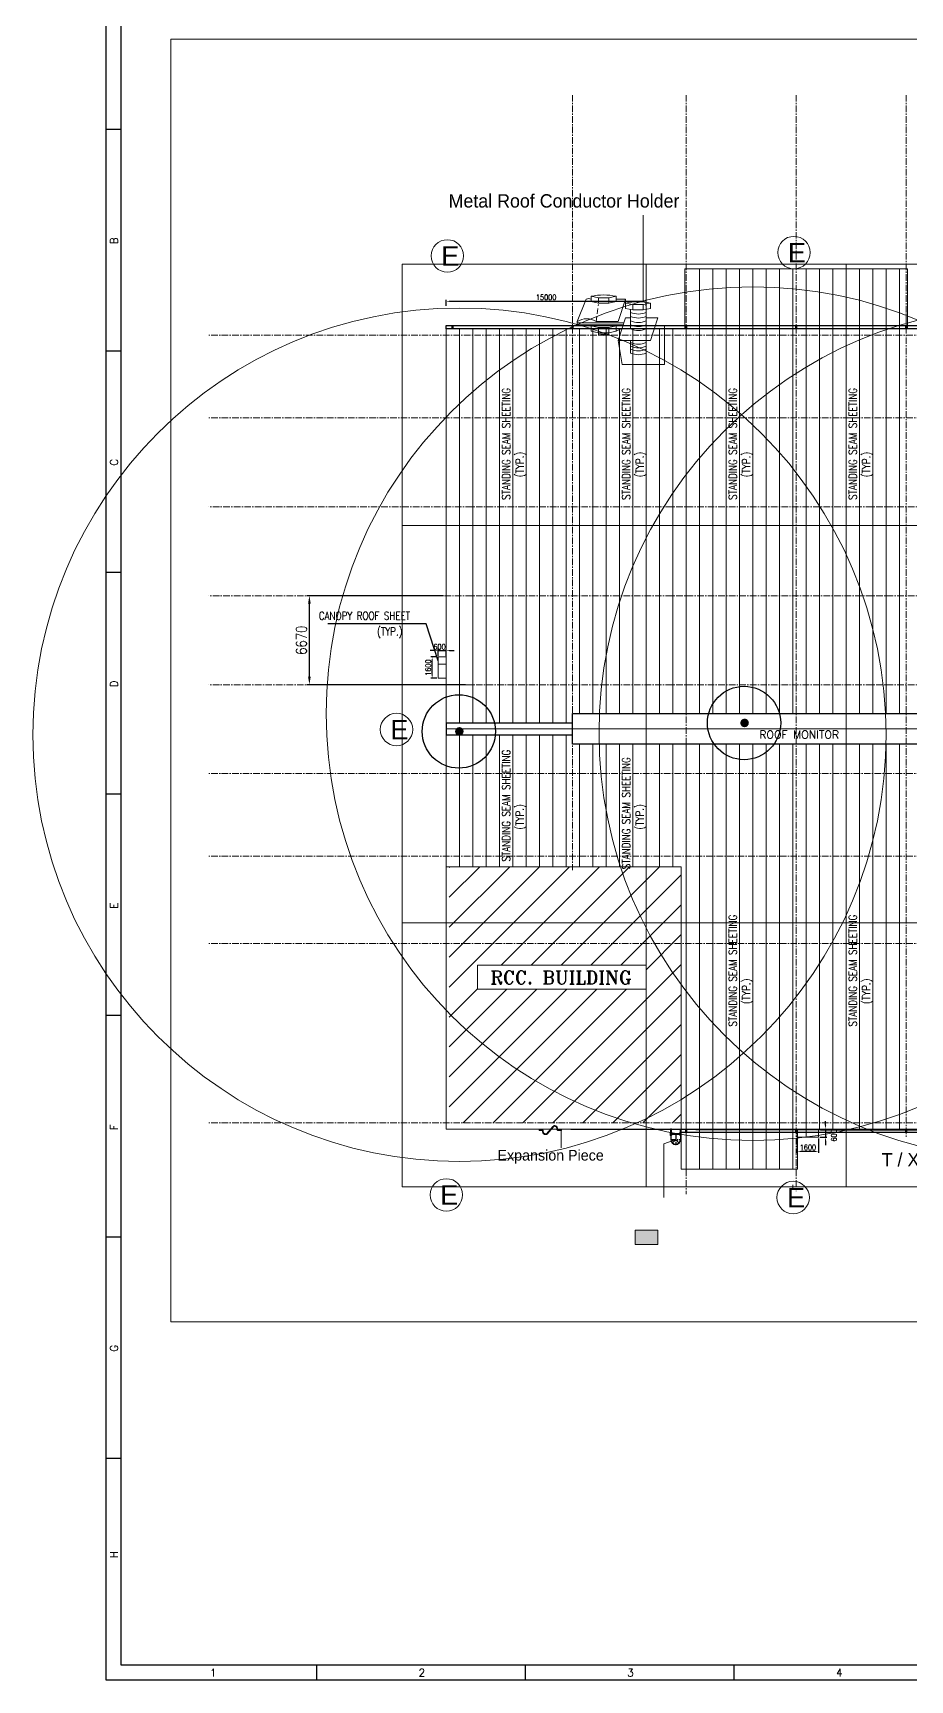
# Model space of a CAD drawing. Header units: millimetres. Extents: x 591978 to 1200763, y 19941 to 205918.
# Drawn here: x 1007148 to 1072948, y 19941 to 143454 of the extents above; entities that cross this region are included whole.
import ezdxf
from ezdxf.enums import TextEntityAlignment as Align

# ---------------------------------------------------------------- set-up
doc = ezdxf.new("R2010")
doc.units = ezdxf.units.MM
doc.header["$LTSCALE"] = 790
doc.header["$MEASUREMENT"] = 0
doc.header["$PDMODE"] = 3
for name, pattern in [('CENTER', [2, 1.25, -0.25, 0.25, -0.25]), ('DASHED', [0.75, 0.5, -0.25]), ('Roof$0$CENTER', [2, 1.25, -0.25, 0.25, -0.25]), ('Roof$0$DASHED', [0.75, 0.5, -0.25]), ('Roof$0$HIDDEN', [0.375, 0.25, -0.125])]:
    doc.linetypes.add(name, pattern=pattern)
for name, color, linetype in [('A- Wall', 8, 'Continuous'), ('BA-Hatch', 7, 'Continuous'), ('ha', 5, 'Continuous'), ('PIPE', 4, 'Continuous'), ('Roof$0$CEN', 252, 'Roof$0$CENTER'), ('Roof$0$DIM', 1, 'Continuous'), ('Roof$0$FLASHING', 1, 'Continuous'), ('Roof$0$ha', 5, 'Continuous'), ('Roof$0$TEXT', 7, 'Continuous'), ('STEEL', 4, 'Continuous'), ('text', 6, 'Continuous')]:
    doc.layers.add(name, color=color, linetype=linetype)
for name, color, linetype, lineweight in [('BRICK WALL', 41, 'Continuous', 15), ('CENTER', 8, 'CENTER', 9), ('HATCH', 8, 'Continuous', 9), ('HATECH', 140, 'Continuous', 9), ('Parapet', 240, 'Continuous', 0), ('Roof$0$A-ELEV-OTLN', 6, 'Continuous', 13), ('Roof$0$Ar-07--LEADER', 8, 'Continuous', 13), ('Roof$0$base plate', 1, 'Continuous', 15), ('Roof$0$PLINTH BEAM', 74, 'Continuous', 20), ('TEXT-2', 4, 'Continuous', 15)]:
    doc.layers.add(name, color=color, linetype=linetype, lineweight=lineweight)
doc.styles.add('Dim', font='arial.ttf')
doc.styles.add('ROMAND', font='romand.shx', dxfattribs={"height": 2.5})
doc.styles.add('ROMANS', font='romans.shx')
doc.styles.add('ROMANT', font='romant.shx', dxfattribs={"width": 0.75})
doc.styles.add('Roof$0$DIM FOR GRID', font='swissc.ttf')
doc.styles.add('T02', font='SIMPLEX.SHX', dxfattribs={"width": 0.8})
doc.dimstyles.new('DIM-200', dxfattribs={"dimscale": 200, "dimtxt": 2, "dimasz": 1.5, "dimexe": 0.5, "dimexo": 0.5, "dimgap": 0.5, "dimtad": 1, "dimdec": 0, "dimzin": 0, "dimdsep": 46, "dimtxsty": 'T02', "dimcen": 1, "dimclrd": 3, "dimclre": 3, "dimclrt": 2, "dimadec": 0, "dimazin": 0, "dimtfac": 1, "dimtdec": 0, "dimtmove": 2, "dimatfit": 3, "dimfxl": 1, "dimtolj": 1, "dimtzin": 0, "dimlwd": -1, "dimlwe": -1, "dimarcsym": 0})
doc.dimstyles.new('DIM-400', dxfattribs={"dimscale": 400, "dimtxt": 2, "dimasz": 1.5, "dimexe": 0.5, "dimexo": 0.5, "dimgap": 0.5, "dimtad": 1, "dimdec": 0, "dimzin": 0, "dimdsep": 46, "dimtxsty": 'T02', "dimcen": 1, "dimclrd": 3, "dimclre": 3, "dimclrt": 2, "dimadec": 0, "dimazin": 0, "dimtfac": 1, "dimtdec": 0, "dimtmove": 2, "dimatfit": 3, "dimfxl": 1, "dimtolj": 1, "dimtzin": 0, "dimlwd": -1, "dimlwe": -1, "dimarcsym": 0})
doc.dimstyles.new('Roof$0$DIM FOR GRID', dxfattribs={"dimtxt": 350, "dimasz": 250, "dimexe": 150, "dimexo": 25, "dimgap": 50, "dimtad": 1, "dimdec": 0, "dimzin": 0, "dimdsep": 46, "dimtxsty": 'Roof$0$DIM FOR GRID', "dimblk": 'Roof$0$_ArchTick', "dimcen": 500, "dimdle": 150, "dimclrd": 256, "dimclre": 256, "dimclrt": 7, "dimadec": 0, "dimazin": 0, "dimtfac": 1, "dimtdec": 0, "dimtofl": 0, "dimtmove": 0, "dimatfit": 3, "dimfxl": 1, "dimtolj": 1, "dimtzin": 0, "dimlwd": -1, "dimlwe": -1, "dimarcsym": 0})

# ---------------------------------------------------------------- blocks, each defined once
blk = doc.blocks.new('*D161')
at = {"color": 3, "transparency": 16777216}
for p, q in [((1037948, 101251), (1027688, 101251)), ((1027888, 95181), (1027888, 100651)), ((1039606, 94581), (1027688, 94581))]:
    blk.add_line(p, q, dxfattribs=at)
for points in [[(1027788, 100651), (1027988, 100651), (1027888, 101251)], [(1027788, 95181), (1027988, 95181), (1027888, 94581)]]:
    blk.add_solid(points, dxfattribs=at)
at = {"layer": 'DEFPOINTS', "color": 0, "transparency": 16777216}
for p in [(1027888, 101251), (1038148, 101251), (1039806, 94581)]:
    blk.add_point(p, dxfattribs=at)
at = {"color": 2, "transparency": 16777216, "insert": (1027288, 97916), "char_height": 800, "attachment_point": 5, "rotation": 90, "style": 'T02'}
blk.add_mtext('\\A1;6670', dxfattribs=at)
blk = doc.blocks.new('SSQQ')
for p, q in [((1488958.41, -272566.1), (1488953.41, -272566.1)), ((1488958.41, -272640.35), (1488953.41, -272640.35)), ((1488958.41, -272714.6), (1488953.41, -272714.6)), ((1488958.41, -272788.85), (1488953.41, -272788.85)), ((1488958.41, -272863.1), (1488953.41, -272863.1)), ((1488958.41, -272937.35), (1488953.41, -272937.35)), ((1488958.41, -273011.6), (1488953.41, -273011.6)), ((1489023.91, -273080.85), (1489023.91, -273085.85)), ((1489093.91, -273080.85), (1489093.91, -273085.85)), ((1489163.91, -273080.85), (1489163.91, -273085.85))]:
    blk.add_line(p, q)
for points in [[(1489794.41, -273085.85), (1488953.41, -273085.85), (1488953.41, -272491.85), (1489794.41, -272491.85)], [(1489789.41, -273080.85), (1488958.41, -273080.85), (1488958.41, -272496.85), (1489789.41, -272496.85)]]:
    blk.add_lwpolyline(points, close=True)
at = {"style": 'ROMANS'}
for s, p in [('B', (1488957.3, -272604.5)), ('C', (1488957.3, -272678.75)), ('D', (1488957.3, -272753)), ('E', (1488957.3, -272827.25)), ('F', (1488957.3, -272901.5)), ('G', (1488957.3, -272975.75)), ('H', (1488957.3, -273045))]:
    blk.add_text(s, height=2.5, rotation=90, dxfattribs=at).set_placement(p)
for s, p in [('1', (1488988.19, -273084.62)), ('2', (1489058.19, -273084.62)), ('3', (1489128.19, -273084.62)), ('4', (1489198.19, -273084.62))]:
    blk.add_text(s, height=2.5, dxfattribs=at).set_placement(p)
blk = doc.blocks.new('*D154')
at = {"color": 3, "transparency": 16777216}
for p, q in [((1037248, 97133), (1036948, 97133)), ((1037548, 96737), (1037548, 97233)), ((1037548, 97133), (1038148, 97133)), ((1038148, 96737), (1038148, 97233)), ((1038448, 97133), (1038748, 97133))]:
    blk.add_line(p, q, dxfattribs=at)
for points in [[(1037248, 97183), (1037248, 97083), (1037548, 97133)], [(1038448, 97183), (1038448, 97083), (1038148, 97133)]]:
    blk.add_solid(points, dxfattribs=at)
at = {"layer": 'DEFPOINTS', "color": 0, "transparency": 16777216}
for p in [(1037548, 96637), (1038148, 97133), (1038148, 96637)]:
    blk.add_point(p, dxfattribs=at)
at = {"color": 2, "transparency": 16777216, "insert": (1037649, 97428), "char_height": 400, "attachment_point": 5, "style": 'T02'}
blk.add_mtext('\\A1;600', dxfattribs=at)
blk = doc.blocks.new('*D155')
at = {"color": 3, "transparency": 16777216}
for p, q in [((1037448, 96661), (1036997, 96661)), ((1037097, 95361), (1037097, 96361)), ((1037448, 95061), (1036997, 95061))]:
    blk.add_line(p, q, dxfattribs=at)
for points in [[(1037047, 96361), (1037147, 96361), (1037097, 96661)], [(1037047, 95361), (1037147, 95361), (1037097, 95061)]]:
    blk.add_solid(points, dxfattribs=at)
at = {"layer": 'DEFPOINTS', "color": 0, "transparency": 16777216}
for p in [(1037097, 96661), (1037548, 96661), (1037548, 95061)]:
    blk.add_point(p, dxfattribs=at)
at = {"color": 2, "transparency": 16777216, "insert": (1036797, 95861), "char_height": 400, "attachment_point": 5, "rotation": 90, "style": 'T02'}
blk.add_mtext('\\A1;1600', dxfattribs=at)
blk = doc.blocks.new('*D156')
at = {"color": 3, "transparency": 16777216}
for p, q in [((1066608, 61561), (1066608, 61861)), ((1066183, 60661), (1066708, 60661)), ((1066233, 61261), (1066708, 61261)), ((1066608, 61261), (1066608, 60661)), ((1066608, 60361), (1066608, 60061))]:
    blk.add_line(p, q, dxfattribs=at)
for points in [[(1066558, 61561), (1066658, 61561), (1066608, 61261)], [(1066558, 60361), (1066658, 60361), (1066608, 60661)]]:
    blk.add_solid(points, dxfattribs=at)
at = {"layer": 'DEFPOINTS', "color": 0, "transparency": 16777216}
for p in [(1066083, 60661), (1066133, 61261), (1066608, 60661)]:
    blk.add_point(p, dxfattribs=at)
at = {"color": 2, "transparency": 16777216, "insert": (1067237, 60779), "char_height": 400, "attachment_point": 5, "rotation": 90, "style": 'T02'}
blk.add_mtext('\\A1;600', dxfattribs=at)
blk = doc.blocks.new('*D157')
at = {"color": 3, "transparency": 16777216}
for p, q in [((1064483, 60561), (1064483, 59485)), ((1066083, 60561), (1066083, 59485)), ((1065783, 59585), (1064783, 59585))]:
    blk.add_line(p, q, dxfattribs=at)
for points in [[(1064783, 59635), (1064783, 59535), (1064483, 59585)], [(1065783, 59635), (1065783, 59535), (1066083, 59585)]]:
    blk.add_solid(points, dxfattribs=at)
at = {"layer": 'DEFPOINTS', "color": 0, "transparency": 16777216}
for p in [(1064483, 60661), (1066083, 60661), (1064483, 59585)]:
    blk.add_point(p, dxfattribs=at)
at = {"color": 2, "transparency": 16777216, "insert": (1065283, 59885), "char_height": 400, "attachment_point": 5, "style": 'T02'}
blk.add_mtext('\\A1;1600', dxfattribs=at)
blk = doc.blocks.new('Roof$0$D')
at = {"layer": 'Roof$0$TEXT'}
for p, q in [((5821445, -7980919), (5821445, -7981069)), ((5821845, -7980919), (5821445, -7980919)), ((5821445, -7981069), (5821450, -7981069)), ((5821454, -7981065), (5821462, -7980939)), ((5821471, -7980931), (5821819, -7980931)), ((5821828, -7980939), (5821836, -7981065)), ((5821840, -7981069), (5821845, -7981069)), ((5821845, -7981069), (5821845, -7980919))]:
    blk.add_line(p, q, dxfattribs=at)
for centre, radius, start, end in [((5821450, -7981065), 4.5, 270, 356.56637), ((5821471, -7980940), 9, 90, 176.56637), ((5821819, -7980940), 9, 3.43363, 90), ((5821840, -7981065), 4.5, 183.43363, 270)]:
    blk.add_arc(centre, radius, start, end, dxfattribs=at)
blk = doc.blocks.new('Roof$0$RDTTT')
at = {"layer": 'Roof$0$FLASHING'}
for points in [[(3123614, -5545188), (3123621, -5545188), (3123621, -5545194)], [(3123633, -5545188), (3123626, -5545188), (3123626, -5545194)], [(3123663, -5545064), (3123663, -5545071), (3123669, -5545071)], [(3123663, -5545112), (3123663, -5545105), (3123669, -5545105)], [(3124308, -5545064), (3124308, -5545071), (3124303, -5545071)], [(3124308, -5545112), (3124308, -5545105), (3124303, -5545105)], [(3124339, -5545188), (3124346, -5545188), (3124346, -5545194)], [(3124358, -5545188), (3124351, -5545188), (3124351, -5545194)]]:
    blk.add_hatch(color=256, dxfattribs=at).paths.add_polyline_path(points)
at = {"layer": 'Roof$0$base plate'}
for points in [[(3123573, -5545203), (3123573, -5544973), (3123678, -5544973), (3123678, -5545203)], [(3124398, -5545203), (3124398, -5544973), (3124293, -5544973), (3124293, -5545203)]]:
    blk.add_lwpolyline(points, close=True, dxfattribs=at)
at = {"layer": 'Roof$0$CEN', "ltscale": 0.4}
for p, q in [((3123621, -5545513), (3124351, -5545513)), ((3123986, -5545513), (3123724, -5545775)), ((3123986, -5545063), (3123986, -5545833)), ((3123986, -5545513), (3124247, -5545775))]:
    blk.add_line(p, q, dxfattribs=at)
at = {"layer": 'Roof$0$DIM', "linetype": 'Roof$0$CENTER', "ltscale": 0.1}
for p, q in [((3123626, -5544732), (3123626, -5544982)), ((3124331, -5545088), (3123656, -5545088)), ((3124346, -5544732), (3124346, -5544982))]:
    blk.add_line(p, q, dxfattribs=at)
at = {"layer": 'Roof$0$FLASHING'}
for p, q in [((3123614, -5545188), (3123621, -5545194)), ((3123633, -5545188), (3123626, -5545194)), ((3123663, -5545064), (3123669, -5545071)), ((3123663, -5545112), (3123669, -5545105)), ((3124308, -5545064), (3124303, -5545071)), ((3124308, -5545112), (3124303, -5545105)), ((3124339, -5545188), (3124346, -5545194)), ((3124358, -5545188), (3124351, -5545194))]:
    blk.add_line(p, q, dxfattribs=at)
at = {"layer": 'Roof$0$ha'}
for p, q in [((3123661, -5544726), (3123591, -5544726)), ((3123591, -5544732), (3123591, -5544726)), ((3123661, -5544732), (3123591, -5544732)), ((3123661, -5544982), (3123591, -5544982)), ((3123591, -5544988), (3123591, -5544982)), ((3123661, -5544988), (3123591, -5544988)), ((3123661, -5544732), (3123661, -5544726)), ((3123661, -5544988), (3123661, -5544982)), ((3123663, -5545071), (3124308, -5545071)), ((3123663, -5545105), (3124308, -5545105)), ((3124311, -5544726), (3124381, -5544726)), ((3124311, -5544732), (3124311, -5544726)), ((3124311, -5544732), (3124381, -5544732)), ((3124311, -5544982), (3124381, -5544982)), ((3124311, -5544988), (3124311, -5544982)), ((3124311, -5544988), (3124381, -5544988)), ((3124381, -5544732), (3124381, -5544726)), ((3124381, -5544988), (3124381, -5544982))]:
    blk.add_line(p, q, dxfattribs=at)
at = {"layer": 'Roof$0$PLINTH BEAM'}
blk.add_line((3124371, -5544982), (3124371, -5544732), dxfattribs=at)
at = {"layer": 'Roof$0$TEXT'}
for p, q in [((3123601, -5544732), (3123601, -5544982)), ((3123616, -5545473), (3123616, -5545513)), ((3123616, -5545473), (3123621, -5545473)), ((3123616, -5545513), (3123621, -5545513)), ((3123621, -5545188), (3123621, -5545513)), ((3123626, -5545188), (3123626, -5545513)), ((3123651, -5544732), (3123651, -5544982)), ((3124321, -5544732), (3124321, -5544982)), ((3124346, -5545188), (3124346, -5545513)), ((3124351, -5545188), (3124351, -5545513)), ((3124356, -5545473), (3124351, -5545473)), ((3124356, -5545513), (3124351, -5545513)), ((3124356, -5545473), (3124356, -5545513)), ((3124371, -5544732), (3124371, -5544982)), ((3123966, -5545878), (3124006, -5545878)), ((3123966, -5545878), (3123966, -5545883)), ((3123966, -5545883), (3124006, -5545883)), ((3124006, -5545878), (3124006, -5545883))]:
    blk.add_line(p, q, dxfattribs=at)
at = {"layer": 'Roof$0$TEXT', "linetype": 'Roof$0$HIDDEN', "ltscale": 0.2}
for p, q in [((3123607, -5544732), (3123607, -5544982)), ((3123663, -5545074), (3124308, -5545074)), ((3123663, -5545102), (3124308, -5545102)), ((3124365, -5544732), (3124365, -5544982))]:
    blk.add_line(p, q, dxfattribs=at)
at = {"layer": 'Roof$0$TEXT', "color": 3}
for points in [[(3123710, -5545760), (3123738, -5545789), (3123742, -5545785), (3123714, -5545757)], [(3124262, -5545760), (3124233, -5545789), (3124230, -5545785), (3124258, -5545757)]]:
    blk.add_lwpolyline(points, close=True, dxfattribs=at)
at = {"layer": 'Roof$0$TEXT'}
for radius in [365, 360]:
    blk.add_arc((3123986, -5545513), radius, 180, 0, dxfattribs=at)
at = {"layer": 'Roof$0$PLINTH BEAM', "zscale": 0.5}
for p, xscale, yscale, rotation in [((7114123, -2634265), 0.5, 0.5, 270), ((-866151, -2634265), -0.5000000000000002, 0.5000000000000002, 90)]:
    blk.add_blockref('Roof$0$D', p, dxfattribs=dict(at, xscale=xscale, yscale=yscale, rotation=rotation))
blk = doc.blocks.new('Roof$0$_ArchTick')
at = {"color": 0, "linetype": 'ByBlock', "const_width": 0.15}
blk.add_lwpolyline([(-0.5, -0.5), (0.5, 0.5)], dxfattribs=at)
blk = doc.blocks.new('*D164')
at = {"color": 3, "transparency": 16777216}
for p, q in [((1038148, 122980), (1038148, 123428)), ((1038448, 123328), (1052848, 123328)), ((1053148, 122980), (1053148, 123428))]:
    blk.add_line(p, q, dxfattribs=at)
at = {"color": 3, "lineweight": 20, "transparency": 16777216}
for points in [[(1038448, 123378), (1038448, 123278), (1038148, 123328)], [(1052848, 123378), (1052848, 123278), (1053148, 123328)]]:
    blk.add_solid(points, dxfattribs=at)
at = {"layer": 'DEFPOINTS', "color": 0, "lineweight": 20, "transparency": 16777216}
for p in [(1038148, 122880), (1053148, 123328), (1053148, 122880)]:
    blk.add_point(p, dxfattribs=at)
at = {"color": 2, "lineweight": 20, "transparency": 16777216, "insert": (1045648, 123628), "char_height": 400, "attachment_point": 5, "style": 'T02'}
blk.add_mtext('\\A1;15000', dxfattribs=at)
blk = doc.blocks.new('A$C3DAC4DDF')
at = {"color": 4}
blk.add_line((395, 83), (395, 75), dxfattribs=at)
for points in [[(0, 83), (0, 75)], [(0, 83), (56, 83)], [(138, 16), (251, 148)], [(144, 10), (257, 142)], [(395, 75), (339, 75)]]:
    blk.add_lwpolyline(points, dxfattribs=at)
for points in [[(138, 16, -0.224872), (121, 8), (116, 8, -0.414214), (74, 50), (74, 65, 0.414214), (56, 83), (0, 83)], [(144, 11, -0.219351), (121, 0), (116, 0, -0.414214), (66, 50), (66, 65, 0.414214), (56, 75), (0, 75)], [(395, 83), (339, 83, -0.414214), (329, 93), (329, 108, 0.414214), (279, 158), (274, 158, 0.218815), (251, 148, 0.218815)], [(395, 75), (339, 75, -0.414214), (321, 93), (321, 108, 0.414214), (279, 150), (274, 150, 0.218823), (257, 142, 0.218823)]]:
    blk.add_lwpolyline(points, format="xyb", dxfattribs=at)

msp = doc.modelspace()

# ---------------------------------------------------------------- hatches: boundary and pattern name
at = {"layer": 'A- Wall'}
h = msp.add_hatch(color=1, dxfattribs=at)
h.dxf.hatch_style = 1
edge = h.paths.add_edge_path()
edge.add_arc((1039137.4, 91079.4), 322.2, 360, 720)
h = msp.add_hatch(color=1, dxfattribs=at)
h.dxf.hatch_style = 1
edge = h.paths.add_edge_path()
edge.add_arc((1060533.4, 91712.9), 322.2, 360, 720)
at = {"layer": 'BA-Hatch', "lineweight": 20, "true_color": 0xd4bdab}
h = msp.add_hatch(dxfattribs=at)
h.set_pattern_fill('ANSI32', color=9)
h.paths.add_polyline_path([(1054027, 53688), (1052333.5, 53688), (1052333.5, 52605), (1054027, 52605)])
at = {"layer": 'HATCH'}
h = msp.add_hatch(dxfattribs=at)
h.set_pattern_fill('ANSI31', color=3, scale=500)
h.set_pattern_definition([(45, (567413.7, 119549.6), (-1122.532, 1122.532), [])])
h.paths.add_polyline_path([(1055782.1, 80930.8), (1038378, 80930.8), (1038378, 75170.8), (1055782.1, 75170.8)])
h.paths.add_polyline_path([(1055782.1, 75170.8), (1038378, 75170.8), (1038378, 68550.8), (1055782.1, 68550.8)])
h.paths.add_polyline_path([(1053142.2, 73553.5), (1053142.2, 71740.6), (1040488.1, 71740.6), (1040488.1, 73553.5)], flags=16)
h.paths.add_polyline_path([(1055782.1, 68550.8), (1038378, 68550.8), (1038378, 61720.8), (1055782.1, 61720.8)])
h.paths.add_polyline_path([(1040594.7, 71871), (1052951.9, 71871), (1052951.9, 73371), (1040594.7, 73371)], flags=8)

# ---------------------------------------------------------------- linework, layer by layer
at = {"color": 0, "lineweight": 20}
for p, q in [((1052916.5, 123328), (1052916.5, 129787)), ((1049025.7, 123705.4), (1049025.7, 123311.7)), ((1049025.7, 123705.4), (1049567.4, 123595.9)), ((1049567.4, 123595.9), (1050348.2, 123595.9)), ((1049567.4, 123595.9), (1049567.4, 123202.2)), ((1050348.2, 123595.9), (1050891.8, 123705.4)), ((1050348.2, 123595.9), (1050348.2, 123202.2)), ((1050891.8, 123705.4), (1050891.8, 123311.7)), ((1047985.6, 121810), (1048655.5, 123497.1)), ((1049025.7, 123311.7), (1049567.4, 123202.2)), ((1049567.4, 123202.2), (1050348.2, 123202.2)), ((1050348.2, 123202.2), (1050891.8, 123311.7)), ((1051605.4, 123497.1), (1050891.8, 123497.1)), ((1051605.4, 123497.1), (1051053, 121810)), ((1051053, 121810), (1051605.4, 123497.1)), ((1051605.4, 123497.1), (1051610.5, 123194.7)), ((1051610.5, 123194.7), (1051610.5, 122801)), ((1051610.5, 123194.7), (1052152.2, 123085.2)), ((1051610.5, 122801), (1052152.2, 122691.5)), ((1051984.7, 122725.3), (1051984.7, 121260.8)), ((1052152.2, 123085.2), (1052933, 123085.2)), ((1052152.2, 123085.2), (1052152.2, 122691.5)), ((1052152.2, 122691.5), (1052933, 122691.5)), ((1052933, 123085.2), (1053476.6, 123194.7)), ((1052933, 123085.2), (1052933, 122691.5)), ((1052933, 122691.5), (1053476.6, 122801)), ((1053148, 122734.8), (1053148, 121260.8)), ((1053476.6, 123194.7), (1053476.6, 122801)), ((1047985.6, 121810), (1047985.6, 121563.1)), ((1047985.6, 121713), (1051472.7, 121713)), ((1047985.6, 121563.1), (1051423.6, 121563.1)), ((1047985.6, 121563.1), (1049206.4, 121563.1)), ((1049025.7, 121479), (1049206.4, 121563.1)), ((1049025.7, 121479), (1049025.7, 121085.3)), ((1049025.7, 121479), (1049567.4, 121369.5)), ((1049025.7, 121085.3), (1049567.4, 120975.8)), ((1051053, 121810), (1049407.3, 121810)), ((1049407.3, 121810), (1051053, 121810)), ((1049567.4, 121369.5), (1050348.2, 121369.5)), ((1049567.4, 121369.5), (1049567.4, 120975.8)), ((1050348.2, 121369.5), (1050891.8, 121479)), ((1050348.2, 121369.5), (1050348.2, 120975.8)), ((1050348.2, 120975.8), (1050891.8, 121085.3)), ((1050891.8, 121479), (1050891.8, 121563.1)), ((1050891.8, 121479), (1050891.8, 121085.3)), ((1050891.8, 121085.3), (1051323.4, 121302)), ((1051594.2, 122084), (1051041.8, 120396.8)), ((1051594.2, 122084), (1051041.8, 120396.8)), ((1051323.4, 121302), (1051338.1, 121302)), ((1051984.7, 122084), (1051594.2, 122084)), ((1054016.9, 122084), (1053148, 122084)), ((1054016.9, 122084), (1053464.5, 120396.8)), ((1053464.5, 120396.8), (1054016.9, 122084)), ((1054514.2, 121481.1), (1053819.5, 121481.1)), ((1054514.2, 118591), (1054514.2, 121481.1)), ((1049567.4, 120975.8), (1050348.2, 120975.8)), ((1049567.4, 120975.8), (1049567.4, 120801.9)), ((1050348.2, 120975.8), (1050348.2, 120801.9)), ((1051041.8, 120396.8), (1053464.5, 120396.8)), ((1051041.8, 120396.8), (1051353.2, 118591)), ((1051041.8, 120396.8), (1053464.5, 120396.8)), ((1051984.7, 120396.8), (1051984.7, 119453.4)), ((1053148, 120396.8), (1053148, 119453.4)), ((1051353.2, 118591), (1054514.2, 118591)), ((1046776.7, 61155.3, 0), (1046776.7, 59855, 0))]:
    msp.add_line(p, q, dxfattribs=at)
at = {"color": 3, "lineweight": 20}
for p, q in [((1053148, 126113), (1053148, 56937)), ((1068148, 126113), (1068148, 56937)), ((1038148, 121510.8), (1122148, 121510.8)), ((1038148, 61260.8), (1038148, 121510.8)), ((1038148, 121510.8), (1038148, 106510.8)), ((1038148, 121510.8), (1053148, 121510.8)), ((1038148, 121510.8), (1064148, 121510.8)), ((1053148, 121510.8), (1068148, 121510.8)), ((1053148, 121510.8), (1068148, 121510.8)), ((1058148, 121510.8), (1078148, 121510.8)), ((1064148, 121510.8), (1064148, 121862)), ((1064148, 121510.8), (1090148, 121510.8)), ((1068148, 121510.8), (1083148, 121510.8)), ((1068148, 121510.8), (1083148, 121510.8)), ((1034847.5, 106510.8), (1127782, 106510.8)), ((1038148, 91260.8), (1122148, 91260.8)), ((1034847.5, 76720.8), (1127782, 76720.8)), ((1038148, 61720.8), (1038148, 76720.8)), ((1122148, 61010.8), (1038148, 61260.8)), ((1064162, 57084.5, 0), (1064162, 56737.7, 0))]:
    msp.add_line(p, q, dxfattribs=at)
at = {"color": 0, "linetype": 'DASHED', "lineweight": 20}
msp.add_line((1049407.3, 121810), (1049567.4, 123096.1), dxfattribs=at)
at = {"color": 0, "lineweight": 20}
for points in [[(1017498.5, 142982.5), (1162135, 142982.5), (1162135, 46800), (1017498.5, 46800)], [(1052333.5, 53688), (1054027, 53688), (1054027, 52605), (1052333.5, 52605)]]:
    msp.add_lwpolyline(points, close=True, dxfattribs=at)
at = {"color": 30, "lineweight": 20, "true_color": 0xf26722}
msp.add_lwpolyline([(1034847.5, 126113), (1127782, 126113), (1127782, 56937), (1034847.5, 56937)], close=True, dxfattribs=at)
at = {"color": 7}
msp.add_lwpolyline([(1047628, 91696.3), (1038148, 91696.3), (1038148, 90825.3), (1047628, 90825.3)], close=True, dxfattribs=at)
at = {"color": 4}
msp.add_lwpolyline([(1047628, 92412.5), (1113898, 92412.5), (1113898, 90109.2), (1047628, 90109.2)], close=True, dxfattribs=at)
at = {"color": 0, "lineweight": 20}
for centre in [(1061148, 92412.5), (1039148, 90825.3), (1081617.5, 90960.5, 0)]:
    msp.add_circle(centre, 32000, dxfattribs=at)
at = {"color": 1}
for centre in [(1060495, 91708.5, 0), (1039099, 91075, 0)]:
    msp.add_circle(centre, 2750, dxfattribs=at)
at = {"color": 0, "lineweight": 20}
for centre, radius, start, end in [((1048840.6, 122957.1), 570.9, 71.082866, 108.917134), ((1049958.8, 119545.8), 4262.9, 77.357322, 102.642678), ((1052543.5, 119035.1), 4262.9, 77.357322, 102.642678), ((1052566.4, 123760.9), 1387.6, 245.218013, 294.781987), ((1048696.5, 120688.9), 1327.4, 57.62129, 122.37871), ((1052566.4, 123461.1), 1387.6, 245.218013, 294.781987), ((1052566.4, 123127.2), 1387.6, 245.218013, 294.781987), ((1052566.4, 122820.7), 1387.6, 245.218013, 294.781987), ((1052566.4, 122520.7), 1387.6, 245.218013, 294.781987), ((1049957.8, 123577.9), 2718, 261.741419, 278.258581), ((1049957.8, 123491.7), 2718, 261.741419, 278.258581), ((1052566.4, 121507.2), 1387.6, 245.218013, 294.781987), ((1052566.4, 121230.1), 1387.6, 245.218013, 294.781987), ((1052566.4, 120996.3), 1387.6, 245.218013, 294.781987), ((1052566.4, 120713.3), 1387.6, 245.218013, 294.781987)]:
    msp.add_arc(centre, radius, start, end, dxfattribs=at)
at = {"layer": 'BRICK WALL', "color": 1}
for q in [(1038148, 80930.8), (1055782.1, 61260.8)]:
    msp.add_line((1055782.1, 80930.8), q, dxfattribs=at)
for points in [[(1056048, 125760.8), (1072748, 125760.8), (1072748, 121260.8), (1056048, 121260.8)], [(1056048, 125760.8), (1072748, 125760.8), (1072748, 121260.8), (1056048, 121260.8)], [(1038148, 121260.8), (1122148, 121260.8), (1122148, 61260.8), (1038148, 61260.8)], [(1037548, 95060.8), (1037548, 96660.8), (1038148, 96660.8), (1038148, 95060.8)], [(1055782.1, 61260.8), (1064498, 61260.8), (1064498, 58260.8), (1055782.1, 58260.8)], [(1055782.1, 61260.8), (1064498, 61260.8), (1064498, 58260.8), (1055782.1, 58260.8)], [(1064483.2, 61260.8), (1066083.2, 61260.8), (1066083.2, 60660.8), (1064483.2, 60660.8)]]:
    msp.add_lwpolyline(points, close=True, dxfattribs=at)
at = {"layer": 'CENTER', "ltscale": 0.5}
for p, q in [((1047628, 138796.5), (1047628, 80667.8)), ((1056148, 138796.5), (1056148.1, 56388.1)), ((1064398, 138796.5), (1064398, 56602.7)), ((1072648, 138796.5), (1072648, 60660.8)), ((1122919.6, 120800.8), (1020333.2, 120800.8)), ((1122919.6, 114590.8), (1020333.2, 114590.8)), ((1127782.1, 107920.8), (1020333.2, 107920.8)), ((1127782.1, 101250.8), (1020333.2, 101250.8)), ((1127782.1, 94580.8), (1020333.2, 94580.8)), ((1122919.6, 87910.8), (1020333.2, 87910.8)), ((1122919.6, 81730.8), (1020333.2, 81730.8)), ((1122919.6, 75170.8), (1020333.2, 75170.8)), ((1122919.6, 61720.8), (1020333.2, 61720.8))]:
    msp.add_line(p, q, dxfattribs=at)
at = {"layer": 'CENTER', "color": 4, "ltscale": 0.5}
msp.add_line((1038148, 91260.8), (1122437.2, 91260.8), dxfattribs=at)
at = {"layer": 'ha', "color": 40}
for points in [[(1038148, 121510.8), (1122148, 121510.8), (1122148, 121260.8), (1038148, 121260.8)], [(1055782.1, 61260.8), (1122148, 61260.8), (1122148, 61010.8), (1055782.1, 61010.8)]]:
    msp.add_lwpolyline(points, close=True, dxfattribs=at)
at = {"layer": 'HATECH'}
for p, q in [((1057148, 92412.5), (1057148, 125760.8)), ((1058148, 92412.5), (1058148, 125760.8)), ((1059148, 92412.5), (1059148, 125760.8)), ((1060148, 92412.5), (1060148, 125760.8)), ((1061148, 92412.5), (1061148, 125760.8)), ((1062148, 92412.5), (1062148, 125760.8)), ((1063148, 92412.5), (1063148, 125760.8)), ((1064148, 92412.5), (1064148, 125760.8)), ((1065148, 92412.5), (1065148, 125760.8)), ((1066148, 92412.5), (1066148, 125760.8)), ((1067148, 92412.5), (1067148, 125760.8)), ((1068148, 92412.5), (1068148, 125760.8)), ((1069148, 92412.5), (1069148, 125760.8)), ((1070148, 92412.5), (1070148, 125760.8)), ((1071148, 92412.5), (1071148, 125760.8)), ((1072148, 92412.5), (1072148, 125760.8)), ((1039148, 91696.3), (1039148, 121260.8)), ((1040148, 91696.3), (1040148, 121260.8)), ((1041148, 91696.3), (1041148, 121260.8)), ((1042148, 91696.3), (1042148, 121260.8)), ((1043148, 91696.3), (1043148, 121260.8)), ((1044148, 91696.3), (1044148, 121260.8)), ((1045148, 91696.3), (1045148, 121260.8)), ((1046148, 91696.3), (1046148, 121260.8)), ((1047148, 91696.3), (1047148, 121260.8)), ((1048148, 92412.5), (1048148, 121260.8)), ((1049148, 92412.5), (1049148, 121260.8)), ((1050148, 92412.5), (1050148, 121260.8)), ((1051148, 92412.5), (1051148, 121260.8)), ((1052148, 92412.5), (1052148, 121260.8)), ((1053148, 92412.5), (1053148, 121260.8)), ((1054148, 92412.5), (1054148, 121260.8)), ((1055148, 92412.5), (1055148, 121260.8)), ((1056148, 92412.5), (1056148, 121260.8)), ((1038148, 96110.8), (1037548, 96110.8)), ((1039148, 90825.3), (1039148, 80930.8)), ((1040148, 90825.3), (1040148, 80930.8)), ((1041148, 90825.3), (1041148, 80930.8)), ((1042148, 90825.3), (1042148, 80930.8)), ((1043148, 90825.3), (1043148, 80930.8)), ((1044148, 90825.3), (1044148, 80930.8)), ((1045148, 90825.3), (1045148, 80930.8)), ((1046148, 90825.3), (1046148, 80930.8)), ((1047148, 90825.3), (1047148, 80930.8)), ((1048148, 90109.2), (1048148, 80930.8)), ((1049148, 90109.2), (1049148, 80930.8)), ((1050148, 90109.2), (1050148, 80930.8)), ((1051148, 90109.2), (1051148, 80930.8)), ((1052148, 90109.2), (1052148, 80930.8)), ((1053148, 90109.2), (1053148, 80930.8)), ((1054148, 90109.2), (1054148, 80930.8)), ((1055148, 90109.2), (1055148, 80930.8)), ((1056148, 90109.2), (1056148, 58260.8)), ((1057148, 90109.2), (1057148, 58260.8)), ((1058148, 90109.2), (1058148, 58260.8)), ((1059148, 90109.2), (1059148, 58260.8)), ((1060148, 90109.2), (1060148, 58260.8)), ((1061148, 90109.2), (1061148, 58260.8)), ((1062148, 90109.2), (1062148, 58260.8)), ((1063148, 90109.2), (1063148, 58260.8)), ((1064148, 90109.2), (1064148, 58260.8)), ((1065148, 90109.2), (1065148, 60660.8)), ((1066148, 90109.2), (1066148, 61260.8)), ((1067148, 90109.2), (1067148, 61260.8)), ((1068148, 90109.2), (1068148, 61260.8)), ((1069148, 90109.2), (1069148, 61260.8)), ((1070148, 90109.2), (1070148, 61260.8)), ((1071148, 90109.2), (1071148, 61260.8)), ((1072148, 90109.2), (1072148, 61260.8))]:
    msp.add_line(p, q, dxfattribs=at)
at = {"layer": 'Parapet', "color": 3, "linetype": 'Continuous', "lineweight": 20, "ltscale": 10000000.0}
for centre in [(1038238.3, 126734.8), (1064238.3, 126984.8), (1034420.8, 91217.3), (1038162, 56322), (1064176, 56122.7, 0)]:
    msp.add_circle(centre, 1216.3, dxfattribs=at)
at = {"layer": 'PIPE'}
for points in [[(1038563, 121330.8), (1038673, 121330.8), (1038673, 121440.8), (1038563, 121440.8)], [(1047573, 121330.8), (1047683, 121330.8), (1047683, 121440.8), (1047573, 121440.8)], [(1056093, 121330.8), (1056203, 121330.8), (1056203, 121440.8), (1056093, 121440.8)], [(1064343, 121330.8), (1064453, 121330.8), (1064453, 121440.8), (1064343, 121440.8)], [(1072593, 121330.8), (1072703, 121330.8), (1072703, 121440.8), (1072593, 121440.8)], [(1056093, 61080.8), (1056203, 61080.8), (1056203, 61190.8), (1056093, 61190.8)], [(1064343, 61080.8), (1064453, 61080.8), (1064453, 61190.8), (1064343, 61190.8)], [(1072593, 61080.8), (1072703, 61080.8), (1072703, 61190.8), (1072593, 61190.8)]]:
    msp.add_lwpolyline(points, close=True, dxfattribs=at)
at = {"layer": 'TEXT-2', "color": 252, "true_color": 0x939598}
msp.add_lwpolyline([(1053142.2, 73553.5), (1040488.1, 73553.5), (1040488.1, 71740.6), (1053142.2, 71740.6)], close=True, dxfattribs=at)

# ---------------------------------------------------------------- block references
at = {"color": 0, "lineweight": 9, "xscale": 223.6875882731784, "yscale": 223.6875882731784, "zscale": 223.6875882731784}
msp.add_blockref('SSQQ', (-332047756.1, 61105855.1), dxfattribs=at)
at = {"color": 2, "xscale": 4.177725410022912, "yscale": 4.177725410022912, "zscale": 4.177725410022912}
msp.add_blockref('A$C3DAC4DDF', (1045126.5, 60842, 0), dxfattribs=at)
at = {"layer": 'Roof$0$A-ELEV-OTLN', "linetype": 'Continuous'}
msp.add_blockref('Roof$0$RDTTT', (-2068616.2, 5605986.8), dxfattribs=at)

# ---------------------------------------------------------------- texts
at = {"color": 5, "lineweight": 200, "attachment_point": 1}
for s, heights, insert, char_height in [('{\\C0;Metal Roof Conductor Holder}', [-1000], (1038329, 131361), 1000), ('{\\C0;Expansion Piece  }', [-1066.7], (1042001, 59695.1, 0), 800), ('{\\C0;T / X  Connector}', [-1000], (1070819.5, 59461.1, 0), 1000)]:
    msp.add_mtext_dynamic_manual_height_columns(s, width=30420.568, gutter_width=12.5, heights=heights, dxfattribs=dict(at, insert=insert, char_height=char_height))
at = {"layer": 'Parapet', "color": 3, "linetype": 'Continuous', "lineweight": 20, "ltscale": 10000000.0, "char_height": 1456.8, "attachment_point": 1, "style": 'Dim'}
for insert in [(1037778, 127457.4), (1063778, 127707.4), (1033960.5, 91939.9), (1037701.7, 57044.5), (1063715.6, 56845.2, 0)]:
    msp.add_mtext_dynamic_manual_height_columns('E', width=233.08, gutter_width=3350.5, heights=[-1456.8], dxfattribs=dict(at, insert=insert))
at = {"layer": 'STEEL', "color": 6, "style": 'ROMAND'}
msp.add_text('ROOF MONITOR', height=596.495, dxfattribs=at).set_placement((1061640.7, 90539.8))
at = {"layer": 'text', "linetype": 'Continuous', "style": 'ROMANS', "width": 0.8}
for s, p in [('STANDING SEAM SHEETING', (1042950.2, 108442.3, 0)), ('STANDING SEAM SHEETING', (1051950.2, 108442.3, 0)), ('STANDING SEAM SHEETING', (1059950.2, 108442.3, 0)), ('STANDING SEAM SHEETING', (1068950.2, 108442.3, 0)), ('(TYP.)', (1043964.7, 110133.2)), ('(TYP.)', (1052964.7, 110133.2)), ('(TYP.)', (1060964.7, 110133.2)), ('(TYP.)', (1069964.7, 110133.2)), ('STANDING SEAM SHEETING', (1042950.2, 81312.1, 0)), ('STANDING SEAM SHEETING', (1051950.2, 80747.5, 0)), ('(TYP.)', (1043964.7, 83708.1)), ('(TYP.)', (1052964.7, 83708.1)), ('STANDING SEAM SHEETING', (1059950.2, 68941, 0)), ('STANDING SEAM SHEETING', (1068950.2, 68941, 0)), ('(TYP.)', (1060964.7, 70632)), ('(TYP.)', (1069964.7, 70632))]:
    msp.add_text(s, height=600, rotation=90, dxfattribs=at).set_placement(p)
for s, p in [('CANOPY ROOF SHEET', (1028598.4, 99449.3, 0)), ('(TYP.)', (1032964, 98277.9))]:
    msp.add_text(s, height=600, dxfattribs=at).set_placement(p)
at = {"layer": 'TEXT-2', "style": 'ROMANT'}
msp.add_text('RCC. BUILDING', height=1000, dxfattribs=at).set_placement((1046773.3, 72621), align=Align.MIDDLE_CENTER)

# ---------------------------------------------------------------- dimensions: what is measured, and where the dimension line sits
at = {"color": 0, "lineweight": 20}
dim = msp.add_linear_dim(base=(1053148, 123328), p1=(1038148, 122879.8), p2=(1053148, 122879.8), dimstyle='DIM-200', override={"dimfxl": 1.5, "dimarcsym": 1}, dxfattribs=at)
dim.commit()
dim.dimension.update_dxf_attribs({"geometry": '*D164', "text_midpoint": (1045648, 123628)})
dim = msp.add_linear_dim(base=(1027888.4, 101250.8), p1=(1039806, 94580.8), p2=(1038148, 101250.8), angle=90, dimstyle='DIM-400')
dim.commit()
dim.dimension.update_dxf_attribs({"geometry": '*D161', "text_midpoint": (1027288.4, 97915.8)})
at = {"color": 7}
dim = msp.add_linear_dim(base=(1038148, 97133.2), p1=(1037548, 96637.1), p2=(1038148, 96637.1), dimstyle='DIM-200', override={"dimarcsym": 1}, dxfattribs=at)
dim.commit()
dim.dimension.update_dxf_attribs({"geometry": '*D154', "text_midpoint": (1037648.5, 97428.2), "dimtype": 160})
dim = msp.add_linear_dim(base=(1037096.8, 96660.8), p1=(1037548, 95060.8), p2=(1037548, 96660.8), angle=90, dimstyle='DIM-200', override={"dimarcsym": 1}, dxfattribs=at)
dim.commit()
dim.dimension.update_dxf_attribs({"geometry": '*D155', "text_midpoint": (1036796.8, 95860.8)})
dim = msp.add_linear_dim(base=(1066608.3, 60660.8), p1=(1066133.2, 61260.8), p2=(1066083.2, 60660.8), angle=90, dimstyle='DIM-200', override={"dimarcsym": 1}, dxfattribs=at)
dim.commit()
dim.dimension.update_dxf_attribs({"geometry": '*D156', "text_midpoint": (1067236.9, 60778.5), "dimtype": 160})
dim = msp.add_linear_dim(base=(1064483.2, 59585.3), p1=(1066083.2, 60660.8), p2=(1064483.2, 60660.8), dimstyle='DIM-200', override={"dimarcsym": 1}, dxfattribs=at)
dim.commit()
dim.dimension.update_dxf_attribs({"geometry": '*D157', "text_midpoint": (1065283.2, 59885.3)})

# ---------------------------------------------------------------- leaders
msp.add_leader([(1037548, 96373.2), (1036637, 99137.5), (1029271.9, 99137.5)], dimstyle='DIM-200', override={"dimgap": 0.5, "dimtad": 0, "dimarcsym": 1}, dxfattribs=at)
at = {"layer": 'Roof$0$Ar-07--LEADER', "linetype": 'Roof$0$DASHED', "ltscale": 15}
msp.add_leader([(1055369.6, 60473.8, 0), (1054482.6, 60146.3, 0), (1054482.6, 56135.9, 0)], dimstyle='Roof$0$DIM FOR GRID', override={"dimasz": 300}, dxfattribs=at)

doc.saveas('drawing.dxf')
